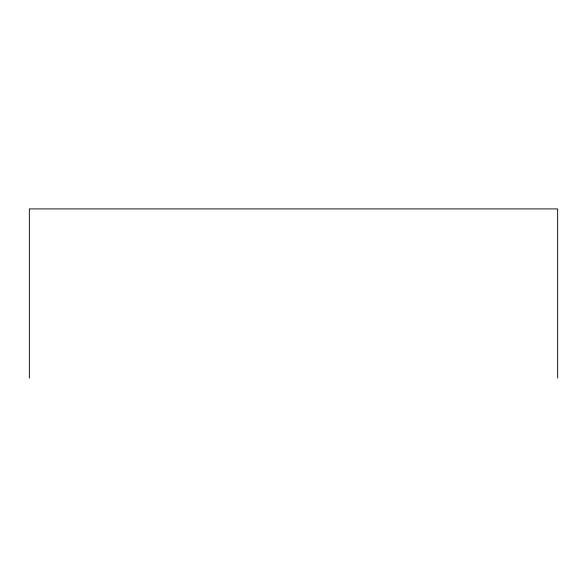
<?xml version="1.0" encoding="UTF-8"?>
<svg xmlns="http://www.w3.org/2000/svg" width="587" height="587" viewBox="0 0 587 587"><rect width="100%" height="100%" fill="white"/><g stroke="black" fill="none" stroke-linecap="round" stroke-linejoin="round"><path stroke-width="0.88" d="M557.65 378.087L557.65 208.913L29.35 208.913L29.35 378.087"/></g></svg>
